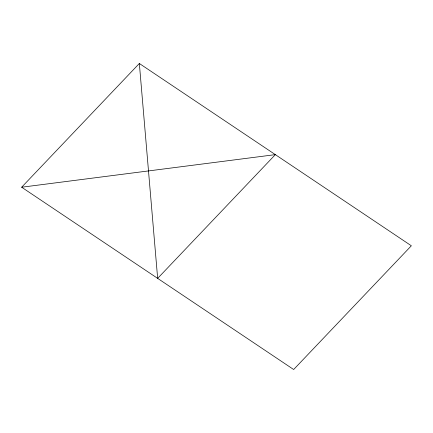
<?xml version="1.0" encoding="UTF-8"?>
<svg xmlns="http://www.w3.org/2000/svg" width="433" height="433" viewBox="0 0 433 433"><rect width="100%" height="100%" fill="white"/><g stroke="black" fill="none" stroke-linecap="round" stroke-linejoin="round"><path stroke-width="0.65" d="M21.65 187.224L139.339 63.483L411.35 245.776L293.661 369.517L21.65 187.224L275.345 154.63L157.655 278.37L139.339 63.483"/></g></svg>
